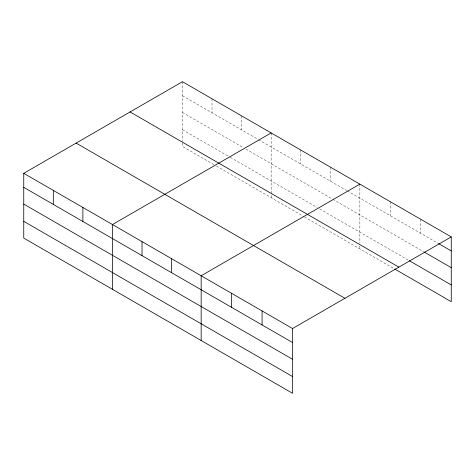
<?xml version="1.0" encoding="UTF-8"?>
<svg xmlns="http://www.w3.org/2000/svg" width="475" height="475" viewBox="0 0 475 475"><rect width="100%" height="100%" fill="white"/><g stroke="black" fill="none" stroke-linecap="round" stroke-linejoin="round"><path stroke-width="0.36" stroke-dasharray="2.38 1.78" d="M182.447 95.724L257.937 139.312M258.566 139.674L346.643 190.523M347.272 190.885L437.92 243.224M182.447 112.474L243.467 147.701M245.985 149.156L332.173 198.918M332.803 199.28L423.326 251.542M182.447 129.728L229.627 156.97M230.256 157.332L317.074 207.456M319.592 208.905L408.726 260.365M213.904 164.635L182.447 146.472L182.447 142.102M216.416 166.084L303.863 216.576M304.493 216.938L393.496 268.322M420.785 219.319L420.785 233.326M390.319 201.727L390.319 215.739M359.854 184.14L359.854 243.075M359.854 245.985L359.854 248.9M330.285 167.069L330.285 181.082M300.723 149.999L300.723 164.012M271.154 132.929L271.154 197.689M241.585 115.853L241.585 129.865M212.016 98.782L212.016 112.795M182.447 81.712L182.447 141.378"/><path stroke-width="0.71" d="M23.75 173.333L292.553 328.528L292.553 393.288L23.75 238.094L23.75 173.333L182.447 81.712L451.25 236.906L451.25 301.667L394.767 269.052M271.154 132.929L112.456 224.55L112.456 289.311M359.854 184.14L201.162 275.761L201.162 340.522M292.553 328.528L451.25 236.906M438.556 243.586L451.25 250.919M423.961 251.91L451.25 267.663M409.361 260.733L451.25 284.917M130.079 111.946L398.881 267.14M76.119 143.1L344.921 298.294M23.75 187.346L292.553 342.54M23.75 204.096L292.553 359.284M23.75 221.35L292.553 376.538M262.087 310.941L262.087 324.953M231.628 293.348L231.628 307.361M171.594 258.691L171.594 272.703M142.025 241.621L142.025 255.633M82.888 207.474L82.888 221.487M53.319 190.404L53.319 204.416"/></g></svg>
